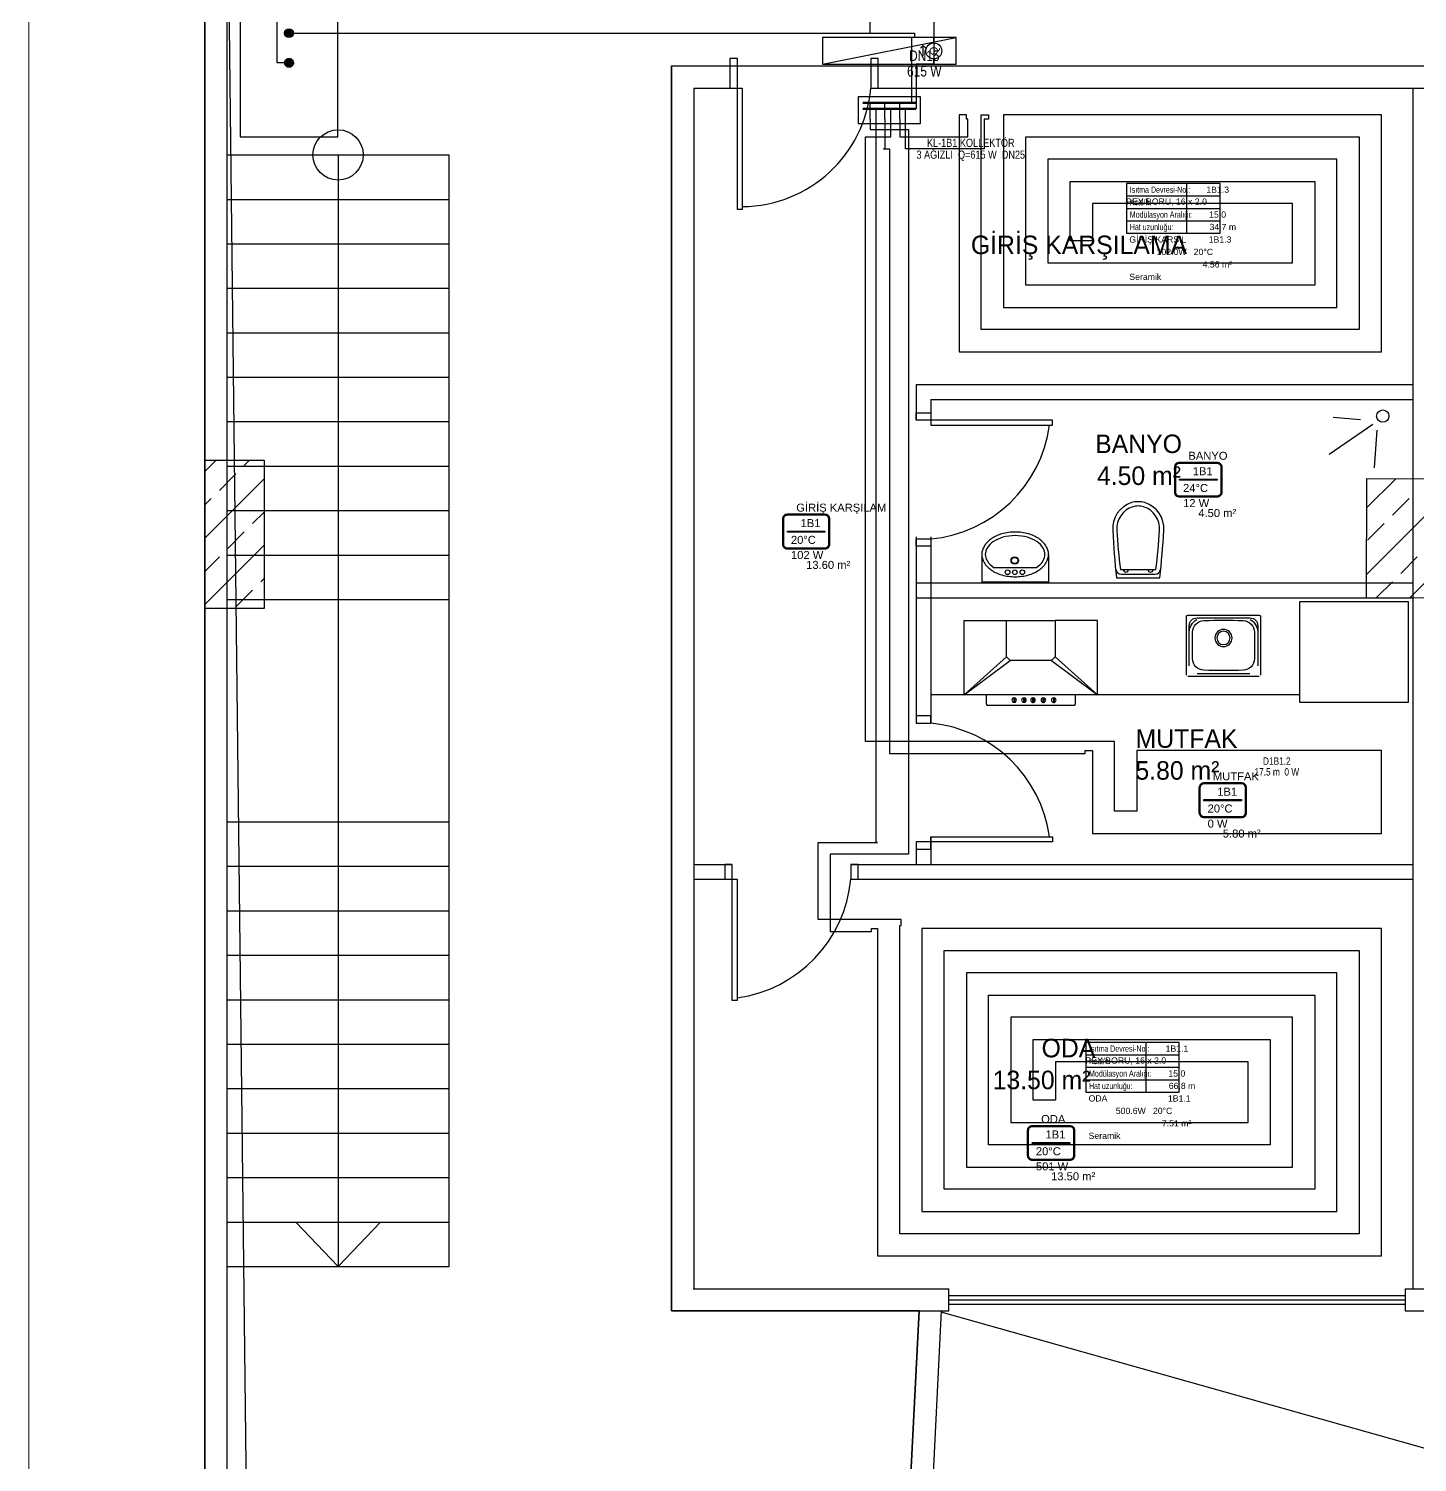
# Model space of a CAD drawing. Header units: centimetres. Extents: x 247996 to 315152, y -468471 to -440326.
# Drawn here: x 284877 to 285814, y -442834 to -441867 of the extents above; entities that cross this region are included whole.
import ezdxf
from ezdxf.enums import TextEntityAlignment as Align

# ---------------------------------------------------------------- set-up
doc = ezdxf.new("R2010")
doc.units = ezdxf.units.CM
doc.linetypes.add('ISITMA DONUS HATTI', pattern=[1.66, 1.57, -0.02, -0.07])
for name, color, linetype, lineweight in [('SCOTT-ANTED', 144, 'Continuous', 0), ('SCOTT-MTY-ISITMA-CAP', 41, 'Continuous', 30), ('SCOTT-MTY-ISITMA-DONUS-BORU', 30, 'ISITMA DONUS HATTI', 30), ('SCOTT-MTY-ISITMA-GIDIS-BORU', 10, 'Continuous', 30)]:
    doc.layers.add(name, color=color, linetype=linetype, lineweight=lineweight)
for name, color, linetype in [('SCOTT-MKDU0', 50, 'Continuous'), ('SCOTT-MTY-ISIKAYBIMAHAL', 2, 'Continuous'), ('SCOTT-MTY-KALORIMETRE', 6, 'Continuous'), ('SCOTT-MTY-KOLLETÖR', 7, 'Continuous'), ('SCOTT-MTY-PEX-BORU', 1, 'Continuous'), ('SCOTT-MTY-RADYATÖR', 2, 'Continuous'), ('SCOTT-MTY-SAYAC', 3, 'Continuous'), ('SCOTT-MTY-TES-SAFT', 8, 'Continuous')]:
    doc.layers.add(name, color=color, linetype=linetype)
doc.styles.add('MtXpl_Comic_Sans_MS', font='comic.ttf')
doc.styles.add('MTYCAPLT', font='arial.ttf')
doc.styles.add('ROTAS', font='arial.ttf')

# ---------------------------------------------------------------- blocks, each defined once
blk = doc.blocks.new('T-KOLON-T')
blk.add_hatch(color=7).paths.add_polyline_path([(3, 0), (2.77, 1.15), (2.12, 2.12), (1.15, 2.77), (0, 3), (-1.15, 2.77), (-2.12, 2.12), (-2.77, 1.15), (-3, 0), (-2.77, -1.15), (-2.12, -2.12), (-1.15, -2.77), (0, -3), (1.15, -2.77), (2.12, -2.12), (2.77, -1.15)])
blk.add_circle((0, 0), 3)
blk = doc.blocks.new('T-DOLAP')
blk.add_line((-45, -9), (45, 9))
blk.add_lwpolyline([(-45, -9), (45, -9), (45, 9), (-45, 9)], close=True)
blk = doc.blocks.new('T-KALORIMETRE')
for p, q in [((-10, 0), (-6, 0)), ((6, 0), (10, 0))]:
    blk.add_line(p, q)
blk.add_lwpolyline([(-4, 8), (4, 8), (2, 10), (4, 8), (2, 6)])
blk.add_circle((0, 0), 6)
at = {"style": 'ROTAS'}
blk.add_text('Q', height=6, dxfattribs=at).set_placement((0, 0), align=Align.MIDDLE_CENTER)
blk = doc.blocks.new('MTY-ETIKET')
at = {"layer": 'SCOTT-MTY-RADYATÖR'}
for p, q in [((2.69, 0), (2.69, 8)), ((-7, 6), (8, 6)), ((-7, 4), (8, 4)), ((-7, 2), (8, 2))]:
    blk.add_line(p, q, dxfattribs=at)
blk.add_lwpolyline([(8, 0), (8, 8), (-7, 8), (-7, 0)], close=True, dxfattribs=at)
at = {"layer": 'SCOTT-MTY-RADYATÖR', "style": 'MTYCAPLT', "width": 0.65}
for s, p in [('Isıtma Devresi-No.:', (-6.5, 7)), ('Kcal/h:', (-6.5, 5)), ('Modülasyon Aralığı:', (-6.5, 3)), ('Hat uzunluğu:', (-6.5, 1))]:
    blk.add_text(s, height=1, rotation=360, dxfattribs=at).set_placement(p, align=Align.MIDDLE_LEFT)
for tag, p in [('NO1_001', (5.8, 6.5)), ('AR_001', (6.25, 2.5)), ('UZ_001', (6.31, 0.51))]:
    blk.add_attdef(tag, p, '', height=1, rotation=360, dxfattribs=at)
at = {"layer": 'SCOTT-MTY-RADYATÖR', "color": 2, "style": 'MTYCAPLT', "width": 0.65}
for tag, p in [('BORU_001', (-7.07, 4.59)), ('YER_001', (2.9, 4.5))]:
    blk.add_attdef(tag, p, '', height=1, dxfattribs=at)
blk = doc.blocks.new('MTY-RADYATOR MAHAL')
at = {"layer": 'SCOTT-MTY-ISIKAYBIMAHAL', "color": 2}
for points in [[(-35.7, 18.4), (-35.7, -18.4, 0.414214), (-28.2, -25.9), (28.2, -25.9, 0.414214), (35.7, -18.4), (35.7, 18.4, 0.414214), (28.2, 25.9), (-28.2, 25.9, 0.414214)], [(-34.2, 18.4), (-34.2, -18.4, 0.414214), (-28.2, -24.4), (28.2, -24.4, 0.414214), (34.2, -18.4), (34.2, 18.4, 0.414214), (28.2, 24.4), (-28.2, 24.4, 0.414214)]]:
    blk.add_lwpolyline(points, format="xyb", close=True, dxfattribs=at)
at = {"layer": 'SCOTT-MTY-ISIKAYBIMAHAL', "color": 4}
for points in [[(-35.2, 18.4), (-35.2, -18.4, 0.414214), (-28.2, -25.4), (28.2, -25.4, 0.414214), (35.2, -18.4), (35.2, 18.4, 0.414214), (28.2, 25.4), (-28.2, 25.4, 0.414214)], [(-34.7, 18.4), (-34.7, -18.4, 0.414214), (-28.2, -24.9), (28.2, -24.9, 0.414214), (34.7, -18.4), (34.7, 18.4, 0.414214), (28.2, 24.9), (-28.2, 24.9, 0.414214)]]:
    blk.add_lwpolyline(points, format="xyb", close=True, dxfattribs=at)
at = {"layer": 'SCOTT-MTY-ISIKAYBIMAHAL', "color": 2}
blk.add_lwpolyline([(-28.2, 0.8), (28.2, 0.8), (28.2, -0.8), (-28.2, -0.8)], close=True, dxfattribs=at)
at = {"layer": 'SCOTT-MTY-ISIKAYBIMAHAL', "color": 1, "style": 'MTYCAPLT', "width": 0.65}
for tag, p in [('MAHAL_001', (-14.9, 29.8)), ('NO_001', (-8.3, 6.7))]:
    blk.add_attdef(tag, p, '', height=12, rotation=360, dxfattribs=at)
at = {"layer": 'SCOTT-MTY-ISIKAYBIMAHAL', "color": 4, "style": 'MTYCAPLT', "width": 0.65}
for tag, p in [('DERECE_001', (-22.8, -18.5)), ('ISIKAYBI_001', (-22.7, -41.1))]:
    blk.add_attdef(tag, p, '', height=12, rotation=360, dxfattribs=at)
blk.add_attdef('ALAN', text='', height=12, rotation=360, dxfattribs=at).set_placement((0, -50), align=Align.MIDDLE_LEFT)

msp = doc.modelspace()

# ---------------------------------------------------------------- linework, layer by layer
at = {"layer": 'SCOTT-ANTED'}
msp.add_line((284877.34, -440326.55), (284877.34, -447826.55), dxfattribs=at)
at = {"layer": 'SCOTT-MKDU0', "color": 8, "ltscale": 0.03}
for p, q in [((284996.1, -440508.19), (284996.1, -443082.08)), ((284996.1, -443082.08), (284996.1, -440508.19)), ((285011.1, -440523.24), (285011.1, -443082.08)), ((285011.31, -441742.11), (285026.24, -443053.17)), ((285311.1, -441892.11), (285311.1, -442732.11)), ((285311.1, -441892.11), (285355.46, -441892.11)), ((285311.1, -442732.11), (285311.1, -441892.11)), ((285311.1, -441892.11), (286565.75, -441892.11)), ((285450.46, -441892.11), (286191.74, -441892.11)), ((285326.1, -441907.11), (285326.1, -442717.11)), ((285326.1, -441907.11), (285358.77, -441907.11)), ((285450.46, -441907.11), (286191.74, -441907.11)), ((285811.1, -441907.11), (285811.1, -442717.11)), ((285811.1, -441907.11), (285811.1, -442687.11)), ((285011.1, -441952.11), (285161.1, -441952.11)), ((285086.1, -441952.11), (285086.1, -442702.11)), ((285161.1, -442702.11), (285161.1, -441952.11)), ((285011.1, -441982.11), (285161.1, -441982.11)), ((285011.1, -442012.11), (285161.1, -442012.11)), ((285011.1, -442042.11), (285161.1, -442042.11)), ((285011.1, -442072.11), (285161.1, -442072.11)), ((285011.1, -442102.11), (285161.1, -442102.11)), ((285011.1, -442102.11), (285161.1, -442102.11)), ((285476.1, -442107.11), (285811.1, -442107.11)), ((285476.1, -442107.11), (285476.1, -442131.2)), ((285486.1, -442117.11), (285811.1, -442117.11)), ((285486.1, -442117.11), (285486.1, -442134.52)), ((285011.1, -442132.11), (285161.1, -442132.11)), ((285784.19, -442134.06), (285754.62, -442154.27)), ((285775.77, -442130.82), (285757.4, -442129.4)), ((285786.98, -442137.96), (285785.02, -442163.33)), ((284996.24, -442165.74), (285003.89, -442158.1)), ((284996.24, -442158.1), (285036.24, -442158.1)), ((284996.24, -442258.1), (284996.24, -442158.1)), ((285011.1, -442162.11), (285161.1, -442162.11)), ((285022.82, -442161.61), (285026.34, -442158.1)), ((285036.24, -442158.1), (285036.24, -442258.1)), ((284996.24, -442210.65), (285036.24, -442170.65)), ((285005.98, -442178.45), (285017.21, -442167.22)), ((285779.96, -442170.77), (285779.68, -442250.77)), ((285779.74, -442235.37), (285844.12, -442170.99)), ((285779.89, -442190.32), (285799.37, -442170.84)), ((285859.96, -442171.04), (285779.96, -442170.77)), ((284996.24, -442188.19), (285000.37, -442184.06)), ((285797.37, -442195.29), (285808.59, -442184.06)), ((285011.1, -442192.11), (285161.1, -442192.11)), ((285028.43, -442200.9), (285036.24, -442193.1)), ((285780.53, -442212.13), (285791.76, -442200.9)), ((285809.14, -442250.87), (285859.86, -442200.15)), ((285011.6, -442217.74), (285022.82, -442206.51)), ((285476.1, -442209.73), (285476.1, -442335.64)), ((285486.1, -442209.77), (285486.1, -442335.64)), ((284996.24, -442255.55), (285036.24, -442215.55)), ((284996.24, -442233.1), (285005.98, -442223.35)), ((285011.1, -442222.11), (285161.1, -442222.11)), ((285520.35, -442221.66), (285520.35, -442240.32)), ((285565.38, -442221.66), (285565.38, -442240.32)), ((285802.98, -442234.58), (285814.21, -442223.35)), ((285556.92, -442230.69), (285528.82, -442230.69)), ((285034.05, -442240.19), (285036.24, -442238)), ((285476.1, -442240.88), (285811.1, -442240.88)), ((285565.38, -442240.32), (285520.35, -442240.32)), ((285786.76, -442250.79), (285797.37, -442240.19)), ((285011.1, -442252.11), (285161.1, -442252.11)), ((285017.21, -442257.03), (285028.43, -442245.8)), ((285476.1, -442250.88), (285811.1, -442250.88)), ((285808.24, -442253.65), (285734.62, -442253.65)), ((285734.62, -442253.65), (285734.62, -442321.34)), ((285779.68, -442250.77), (285859.68, -442251.04)), ((285808.24, -442321.34), (285808.24, -442253.65)), ((285036.24, -442258.1), (284996.24, -442258.1)), ((285658.44, -442303.07), (285658.44, -442263.64)), ((285659.44, -442262.64), (285707.44, -442262.64)), ((285708.44, -442263.64), (285708.44, -442303.07)), ((285508.47, -442266.35), (285536.97, -442266.35)), ((285508.47, -442316.35), (285508.47, -442266.35)), ((285598.47, -442266.35), (285569.97, -442266.35)), ((285598.47, -442316.35), (285598.47, -442266.35)), ((285660.29, -442296.92), (285660.29, -442269.79)), ((285665.59, -442264.49), (285701.29, -442264.49)), ((285706.59, -442269.79), (285706.59, -442296.92)), ((285536.97, -442290.85), (285508.47, -442316.35)), ((285598.47, -442316.35), (285569.97, -442290.85)), ((285508.47, -442316.35), (285539.47, -442293.35)), ((285567.47, -442293.35), (285598.47, -442316.35)), ((285701.29, -442302.22), (285665.59, -442302.22)), ((285707.44, -442304.07), (285659.44, -442304.07)), ((285734.62, -442316.34), (285486.1, -442316.34)), ((285734.62, -442316.34), (285486.1, -442316.34)), ((285598.47, -442316.35), (285508.47, -442316.35)), ((285523.45, -442322.65), (285523.45, -442316.35)), ((285541.92, -442318.4), (285541.92, -442320.97)), ((285541.92, -442318.4), (285542.53, -442318.4)), ((285541.92, -442320.97), (285541.92, -442321.49)), ((285542.53, -442321.49), (285541.92, -442321.49)), ((285542.53, -442318.4), (285542.53, -442320.97)), ((285542.53, -442320.97), (285542.53, -442321.49)), ((285548.5, -442318.4), (285548.5, -442320.97)), ((285548.5, -442318.4), (285549.12, -442318.4)), ((285548.5, -442320.97), (285548.5, -442321.49)), ((285549.12, -442321.49), (285548.5, -442321.49)), ((285549.12, -442318.4), (285549.12, -442320.97)), ((285549.12, -442320.97), (285549.12, -442321.49)), ((285554.65, -442318.4), (285554.65, -442320.97)), ((285554.65, -442318.4), (285555.27, -442318.4)), ((285554.65, -442320.97), (285554.65, -442321.49)), ((285554.65, -442321.49), (285555.27, -442321.49)), ((285555.27, -442318.4), (285555.27, -442320.97)), ((285555.27, -442320.97), (285555.27, -442321.49)), ((285561.64, -442318.4), (285561.64, -442320.97)), ((285561.64, -442318.4), (285562.26, -442318.4)), ((285561.64, -442320.97), (285561.64, -442321.48)), ((285561.64, -442321.49), (285562.26, -442321.49)), ((285562.26, -442318.4), (285562.26, -442320.97)), ((285562.26, -442320.97), (285562.26, -442321.49)), ((285568.64, -442318.4), (285568.64, -442320.97)), ((285568.64, -442318.4), (285569.26, -442318.4)), ((285568.64, -442320.97), (285568.64, -442321.48)), ((285568.64, -442321.49), (285569.26, -442321.49)), ((285569.26, -442318.4), (285569.26, -442320.97)), ((285569.26, -442320.97), (285569.26, -442321.49)), ((285583.45, -442316.35), (285583.45, -442322.65)), ((285734.62, -442321.34), (285808.24, -442321.34)), ((285582.45, -442323.65), (285524.45, -442323.65)), ((285011.1, -442402.11), (285161.1, -442402.11)), ((285476.1, -442415.64), (285476.1, -442430.88)), ((285486.1, -442412.32), (285486.1, -442430.88)), ((285011.1, -442432.11), (285161.1, -442432.11)), ((285326.1, -442430.88), (285351.99, -442430.88)), ((285431.99, -442430.88), (285811.1, -442430.88)), ((285326.1, -442440.88), (285355.3, -442440.88)), ((285431.99, -442440.88), (285811.1, -442440.88)), ((285011.1, -442462.11), (285161.1, -442462.11)), ((285011.1, -442492.11), (285161.1, -442492.11)), ((285011.1, -442522.11), (285161.1, -442522.11)), ((285011.1, -442552.11), (285161.1, -442552.11)), ((285011.1, -442552.11), (285161.1, -442552.11)), ((285011.1, -442582.11), (285161.1, -442582.11)), ((285011.1, -442612.11), (285161.1, -442612.11)), ((285011.1, -442642.11), (285161.1, -442642.11)), ((285011.1, -442672.11), (285161.1, -442672.11)), ((285086.1, -442702.11), (285057.56, -442672.11)), ((285086.1, -442702.11), (285114.64, -442672.11)), ((285011.1, -442702.11), (285161.1, -442702.11)), ((285325.66, -442717.11), (285498.03, -442717.11)), ((285498.03, -442732.11), (285498.03, -442717.11)), ((285806.1, -442717.11), (285831.95, -442717.11)), ((285806.1, -442717.11), (285806.1, -442732.11)), ((285498.03, -442721.61), (285806.1, -442721.61)), ((285498.03, -442724.61), (285806.1, -442724.61)), ((285498.03, -442727.61), (285806.1, -442727.61)), ((285311.1, -442732.11), (285498.03, -442732.11)), ((285478.01, -442732.11), (285311.1, -442732.11)), ((285478.01, -442732.11), (285409.63, -444080.95)), ((285409.63, -444080.95), (285478.01, -442732.11)), ((285493.03, -442732.11), (285425.41, -444065.95)), ((286802.68, -443102.11), (285492.99, -442732.87)), ((285806.1, -442732.11), (285832.28, -442732.11))]:
    msp.add_line(p, q, dxfattribs=at)
for points in [[(285355.46, -441887.11), (285350.46, -441887.11), (285350.46, -441907.11), (285355.46, -441907.11), (285355.46, -441887.11)], [(285355.46, -441887.11), (285350.46, -441887.11), (285350.46, -441907.11), (285355.46, -441907.11), (285355.46, -441887.11)], [(285355.46, -441887.11), (285350.46, -441887.11), (285350.46, -441907.11), (285355.46, -441907.11), (285355.46, -441887.11)], [(285450.46, -441887.11), (285445.46, -441887.11), (285445.46, -441907.11), (285450.46, -441907.11), (285450.46, -441887.11)], [(285450.46, -441887.11), (285445.46, -441887.11), (285445.46, -441907.11), (285450.46, -441907.11), (285450.46, -441887.11)], [(285450.46, -441887.11), (285445.46, -441887.11), (285445.46, -441907.11), (285450.46, -441907.11), (285450.46, -441887.11)], [(285476.1, -442131.2), (285476.1, -442126.2), (285486.1, -442126.2), (285486.1, -442131.2), (285476.1, -442131.2)], [(285476.1, -442216.2), (285476.1, -442211.2), (285486.1, -442211.2), (285486.1, -442216.2), (285476.1, -442216.2)], [(285476.1, -442330.64), (285476.1, -442335.64), (285486.1, -442335.64), (285486.1, -442330.64), (285476.1, -442330.64)], [(285476.1, -442415.64), (285476.1, -442420.64), (285486.1, -442420.64), (285486.1, -442415.64), (285476.1, -442415.64)], [(285351.99, -442430.88), (285346.99, -442430.88), (285346.99, -442440.88), (285351.99, -442440.88), (285351.99, -442430.88)], [(285436.99, -442430.88), (285431.99, -442430.88), (285431.99, -442440.88), (285436.99, -442440.88), (285436.99, -442430.88)]]:
    msp.add_lwpolyline(points, dxfattribs=at)
for points in [[(285355.46, -441907.11), (285358.77, -441907.11), (285358.77, -441988.98), (285355.46, -441988.98)], [(285355.46, -441907.11), (285358.77, -441907.11), (285358.77, -441988.98), (285355.46, -441988.98)], [(285355.46, -441907.11), (285358.77, -441907.11), (285358.77, -441988.98), (285355.46, -441988.98)], [(285486.1, -442131.2), (285486.1, -442134.52), (285567.97, -442134.52), (285567.97, -442131.2)], [(285486.1, -442415.64), (285486.1, -442412.32), (285567.97, -442412.32), (285567.97, -442415.64)], [(285351.99, -442440.88), (285355.3, -442440.88), (285355.3, -442522.74), (285351.99, -442522.74)]]:
    msp.add_lwpolyline(points, close=True, dxfattribs=at)
for points in [[(285640.47, -442237.47, 0.01664), (285643.09, -442205.64, 0.351622), (285630.31, -442186.72, 0.068714), (285625.88, -442186.11, 0.068714), (285621.46, -442186.72, 0.351622), (285608.68, -442205.64, 0.01664), (285611.29, -442237.47)], [(285637.9, -442231.9, 0.016866), (285640.21, -442205.45, 0.351778), (285629.49, -442189.48, 0.068022), (285625.88, -442188.99, 0.068022), (285622.28, -442189.48, 0.351778), (285611.55, -442205.45, 0.016866), (285613.86, -442231.9)]]:
    msp.add_lwpolyline(points, format="xyb", close=True, dxfattribs=at)
msp.add_lwpolyline([(285611.01, -442232.02, 0.389191), (285614.36, -442235.09), (285625.88, -442235.09), (285637.41, -442235.09, 0.389191), (285640.75, -442232.02, 0.389191)], format="xyb", dxfattribs=at)
for centre, radius in [((285086.1, -441952.11), 16.98), ((285790.89, -442128.31, 51), 4.14), ((285542.62, -442225.78), 2.52), ((285542.62, -442225.78), 2.12), ((285537.75, -442233.72), 1.56), ((285542.67, -442233.72), 1.56), ((285547.72, -442233.72), 1.56)]:
    msp.add_circle(centre, radius, dxfattribs=at)
for centre, radius, start, end in [((285358.21, -441899.45), 87.59, 270.36866, 354.98091), ((285358.21, -441899.45), 87.59, 270.36866, 354.98091), ((285358.21, -441899.45), 87.59, 270.36866, 354.98091), ((285477.87, -442122.64), 88.95, 275.30809, 352.32526), ((285536.52, -442225.27), 17.19, 123.83466, 148.28659), ((285536.52, -442225.27), 14.8, 123.83466, 148.28659), ((285540.36, -442230.99), 24.08, 105.51757, 123.83466), ((285540.36, -442230.99), 21.68, 105.51757, 123.83466), ((285542.87, -442240.04), 33.47, 90, 105.51757), ((285542.87, -442240.04), 31.07, 90, 105.51757), ((285542.87, -442240.04), 33.47, 74.48243, 90), ((285542.87, -442240.04), 31.07, 74.48243, 90), ((285545.38, -442230.99), 21.68, 56.16534, 74.48243), ((285545.38, -442230.99), 24.08, 56.16534, 74.48243), ((285549.22, -442225.27), 14.8, 31.71341, 56.16534), ((285549.22, -442225.27), 17.19, 31.71341, 56.16534), ((285530.68, -442221.66), 10.33, 148.28659, 180), ((285530.68, -442221.66), 10.33, 180, 211.71341), ((285530.68, -442221.66), 7.93, 148.28659, 180), ((285530.68, -442221.66), 7.93, 180, 211.71341), ((285555.06, -442221.66), 7.93, 0, 31.71341), ((285555.06, -442221.66), 7.93, 328.28659, 0), ((285555.06, -442221.66), 10.33, 0, 31.71341), ((285555.06, -442221.66), 10.33, 328.28659, 0), ((285536.52, -442218.06), 17.19, 211.71341, 236.16534), ((285536.52, -442218.06), 14.8, 211.71341, 238.62326), ((285540.36, -442212.33), 24.08, 236.16534, 254.48243), ((285545.38, -442212.33), 24.08, 285.51757, 303.83466), ((285549.22, -442218.06), 14.8, 301.37674, 328.28659), ((285549.22, -442218.06), 17.19, 303.83466, 328.28659), ((285617.58, -442231.9), 1.78, 180, 0), ((285634.19, -442231.9), 1.78, 180, 0), ((285542.87, -442203.29), 33.47, 254.48243, 270), ((285542.87, -442203.29), 33.47, 270, 285.51757), ((285542.2, -442319.96), 1.54, 100.57538, 259.46205), ((285542.2, -442319.96), 1.54, 282.6235, 77.37669), ((285548.78, -442319.96), 1.54, 100.57538, 259.46205), ((285548.78, -442319.96), 1.54, 282.6235, 77.37669), ((285554.93, -442319.96), 1.54, 100.57538, 259.46205), ((285554.93, -442319.96), 1.54, 282.6235, 77.37669), ((285561.93, -442319.96), 1.54, 100.57538, 259.46205), ((285561.93, -442319.96), 1.54, 282.6235, 77.37669), ((285568.92, -442319.96), 1.54, 100.57538, 259.46205), ((285568.92, -442319.96), 1.54, 282.6235, 77.37669), ((285524.45, -442322.65), 1, 180, 270), ((285582.45, -442322.65), 1, 270, 0), ((285477.87, -442424.2), 88.95, 7.67474, 84.69191), ((285343.42, -442432.65), 88.95, 277.67474, 354.69191)]:
    msp.add_arc(centre, radius, start, end, dxfattribs=at)
at = {"layer": 'SCOTT-MKDU0', "color": 8, "ltscale": 0.03, "extrusion": (0, 0, -1)}
for centre, major_axis, start_param, end_param in [((285659.44, -442263.64), (0.707, 0.707), 3.926991, 5.497787), ((285707.44, -442263.64), (0.707, 0.707), -0.785398, 0.785398), ((285665.59, -442269.79), (-3.75, 3.75), 5.497787, 7.068583), ((285670.44, -442274.31), (-7.14, 7.14), 5.524757, 6.541187), ((285670.56, -442274.32), (-5.66, 5.66), 5.524757, 7.028844), ((285683.44, -442598.32), (332.25, 0), 4.67265, 4.752129), ((285683.44, -442278.07), (-4.07, 4.07), 3.926991, 10.210176), ((285696.32, -442274.32), (-5.66, 5.66), 0.825137, 2.329224), ((285701.29, -442269.79), (3.75, 3.75), -0.785398, 0.785398), ((285696.45, -442274.31), (7.14, 7.14), -0.258001, 0.758428), ((285994.69, -442283.07), (-234.94, 234.94), 5.470817, 5.524757), ((285683.44, -442278.07), (-3.18, 3.18), 3.926991, 10.210176), ((285372.19, -442283.07), (234.94, 234.94), 0.758428, 0.812368), ((285670.56, -442291.81), (5.66, 5.66), 2.395934, 3.900021), ((285696.32, -442291.81), (5.66, 5.66), 0.812368, 2.316455), ((285683.44, -441967.82), (332.25, 0), 1.531058, 1.610536)]:
    msp.add_ellipse(centre, major_axis=major_axis, ratio=1, start_param=start_param, end_param=end_param, dxfattribs=at)
at = {"layer": 'SCOTT-MKDU0', "color": 8, "ltscale": 0.03, "invisible_edges": 1}
for points in [[(285569.97, -442290.85), (285536.97, -442290.85), (285536.97, -442266.35), (285569.97, -442266.35)], [(285536.97, -442290.85), (285569.97, -442290.85), (285567.47, -442293.35), (285539.47, -442293.35)]]:
    msp.add_3dface(points, dxfattribs=at)
at = {"layer": 'SCOTT-MTY-ISITMA-DONUS-BORU'}
for points in [[(285053, -441890), (285045, -441890), (285045, -441765), (285430, -441765)], [(285488, -441775), (285488, -441873)], [(285488, -441873), (285488, -441891)], [(285488, -441891), (285476, -441891), (285476, -441921)], [(285449, -441928), (285449, -441921)], [(285459, -441928), (285459, -441921)], [(285469, -441928), (285469, -441921)]]:
    msp.add_lwpolyline(points, dxfattribs=at)
at = {"layer": 'SCOTT-MTY-ISITMA-DONUS-BORU', "const_width": 1.6}
msp.add_lwpolyline([(285440, -441921), (285476, -441921)], dxfattribs=at)
at = {"layer": 'SCOTT-MTY-ISITMA-GIDIS-BORU'}
for points in [[(285445, -441870), (285445, -441765)], [(285053, -441870), (285445, -441870)], [(285445, -441870), (285475, -441870), (285475, -441873), (285473, -441873)], [(285473, -441873), (285473, -441891)], [(285473, -441891), (285473, -441917)], [(285445, -441928), (285445, -441917)], [(285455, -441928), (285455, -441917)], [(285465, -441928), (285465, -441917)]]:
    msp.add_lwpolyline(points, dxfattribs=at)
at = {"layer": 'SCOTT-MTY-ISITMA-GIDIS-BORU', "const_width": 1.6}
msp.add_lwpolyline([(285440, -441917), (285476, -441917)], dxfattribs=at)
at = {"layer": 'SCOTT-MTY-KOLLETÖR'}
msp.add_lwpolyline([(285437, -441931), (285479, -441931), (285479, -441913), (285437, -441913)], close=True, dxfattribs=at)
at = {"layer": 'SCOTT-MTY-PEX-BORU'}
for points in [[(285465, -441928), (285465, -441940), (285511, -441940), (285511, -441928), (285510, -441928), (285510, -441925), (285505, -441925), (285505, -442085), (285790, -442085), (285790, -441925), (285535, -441925), (285535, -442055), (285760, -442055), (285760, -441955), (285565, -441955), (285565, -442025), (285730, -442025), (285730, -441985), (285595, -441985), (285595, -442010), (285580, -442010), (285580, -441970), (285745, -441970), (285745, -442040), (285550, -442040), (285550, -441940), (285775, -441940), (285775, -442070), (285520, -442070), (285520, -441925), (285525, -441925), (285525, -441928), (285522, -441928), (285522, -441948), (285469, -441948), (285469, -441928)], [(285445, -441928), (285445, -441935), (285471, -441935), (285471, -442424), (285418, -442424), (285418, -442476), (285446, -442476), (285446, -442474), (285450, -442474), (285450, -442695), (285790, -442695), (285790, -442474), (285480, -442474), (285480, -442665), (285760, -442665), (285760, -442504), (285510, -442504), (285510, -442635), (285730, -442635), (285730, -442534), (285540, -442534), (285540, -442605), (285700, -442605), (285700, -442564), (285570, -442564), (285570, -442590), (285555, -442590), (285555, -442549), (285715, -442549), (285715, -442620), (285525, -442620), (285525, -442519), (285745, -442519), (285745, -442650), (285495, -442650), (285495, -442489), (285775, -442489), (285775, -442680), (285465, -442680), (285465, -442474), (285465, -442472), (285466, -442472), (285466, -442468), (285410, -442468), (285410, -442416), (285450, -442416), (285449, -442416), (285449, -441928)], [(285455, -441928), (285455, -441948), (285454, -441948), (285458, -441948), (285458, -442356), (285590, -442356), (285590, -442354), (285595, -442354), (285595, -442410), (285790, -442410), (285790, -442354), (285625, -442354), (285625, -442395), (285610, -442395), (285610, -442354), (285610, -442348), (285442, -442348), (285442, -441940), (285459, -441940), (285459, -441928)]]:
    msp.add_lwpolyline(points, dxfattribs=at)
at = {"layer": 'SCOTT-MTY-TES-SAFT'}
msp.add_lwpolyline([(285020, -441940), (285086, -441940), (285086, -441746), (285020, -441746)], close=True, dxfattribs=at)

# ---------------------------------------------------------------- block references
at = {"layer": 'SCOTT-MTY-ISIKAYBIMAHAL'}
ref = msp.add_blockref('MTY-RADYATOR MAHAL', (285666.43, -442171.25), dxfattribs=dict(at, xscale=0.45, yscale=0.45))
ref.add_attrib('DERECE_001', '24%%DC', (285656.15, -442179.56), dxfattribs={"height": 5.4, "rotation": 359.99998, "style": 'MTYCAPLT'})
ref.add_attrib('MAHAL_001', 'BANYO', (285659.74, -442157.82), dxfattribs={"height": 5.4, "rotation": 359.99998, "style": 'MTYCAPLT'})
ref.add_attrib('ISIKAYBI_001', '12 W', (285656.2, -442189.75), dxfattribs={"height": 5.4, "rotation": 359.99998, "style": 'MTYCAPLT'})
ref.add_attrib('NO_001', '1B1', (285662.68, -442168.23), dxfattribs={"height": 5.4, "rotation": 359.99998, "style": 'MTYCAPLT'})
ref.add_attrib('ALAN', '4.50 m²', (285666.43, -442196.45), dxfattribs={"height": 5.4, "rotation": 359.99998, "style": 'MTYCAPLT'})
ref = msp.add_blockref('MTY-RADYATOR MAHAL', (285401.87, -442206.25), dxfattribs=dict(at, xscale=0.45, yscale=0.45))
ref.add_attrib('DERECE_001', '20%%DC', (285391.6, -442214.56), dxfattribs={"height": 5.4, "rotation": 359.99998, "style": 'MTYCAPLT'})
ref.add_attrib('MAHAL_001', 'GİRİŞ KARŞILAM', (285395.19, -442192.82), dxfattribs={"height": 5.4, "rotation": 359.99998, "style": 'MTYCAPLT'})
ref.add_attrib('ISIKAYBI_001', '102 W', (285391.65, -442224.75), dxfattribs={"height": 5.4, "rotation": 359.99998, "style": 'MTYCAPLT'})
ref.add_attrib('NO_001', '1B1', (285398.12, -442203.23), dxfattribs={"height": 5.4, "rotation": 359.99998, "style": 'MTYCAPLT'})
ref.add_attrib('ALAN', '13.60 m²', (285401.87, -442231.45), dxfattribs={"height": 5.4, "rotation": 359.99998, "style": 'MTYCAPLT'})
ref = msp.add_blockref('MTY-RADYATOR MAHAL', (285682.97, -442387.5), dxfattribs=dict(at, xscale=0.45, yscale=0.45))
ref.add_attrib('DERECE_001', '20%%DC', (285672.7, -442395.81), dxfattribs={"height": 5.4, "rotation": 359.99998, "style": 'MTYCAPLT'})
ref.add_attrib('MAHAL_001', 'MUTFAK', (285676.29, -442374.07), dxfattribs={"height": 5.4, "rotation": 359.99998, "style": 'MTYCAPLT'})
ref.add_attrib('ISIKAYBI_001', '0 W', (285672.74, -442406), dxfattribs={"height": 5.4, "rotation": 359.99998, "style": 'MTYCAPLT'})
ref.add_attrib('NO_001', '1B1', (285679.22, -442384.48), dxfattribs={"height": 5.4, "rotation": 359.99998, "style": 'MTYCAPLT'})
ref.add_attrib('ALAN', '5.80 m²', (285682.97, -442412.7), dxfattribs={"height": 5.4, "rotation": 359.99998, "style": 'MTYCAPLT'})
ref = msp.add_blockref('MTY-RADYATOR MAHAL', (285567.12, -442618.75), dxfattribs=dict(at, xscale=0.45, yscale=0.45))
ref.add_attrib('DERECE_001', '20%%DC', (285556.84, -442627.06), dxfattribs={"height": 5.4, "rotation": 359.99998, "style": 'MTYCAPLT'})
ref.add_attrib('MAHAL_001', 'ODA', (285560.43, -442605.32), dxfattribs={"height": 5.4, "rotation": 359.99998, "style": 'MTYCAPLT'})
ref.add_attrib('ISIKAYBI_001', '501 W', (285556.89, -442637.25), dxfattribs={"height": 5.4, "rotation": 359.99998, "style": 'MTYCAPLT'})
ref.add_attrib('NO_001', '1B1', (285563.36, -442615.73), dxfattribs={"height": 5.4, "rotation": 359.99998, "style": 'MTYCAPLT'})
ref.add_attrib('ALAN', '13.50 m²', (285567.12, -442643.95), dxfattribs={"height": 5.4, "rotation": 359.99998, "style": 'MTYCAPLT'})
at = {"layer": 'SCOTT-MTY-ISITMA-DONUS-BORU'}
msp.add_blockref('T-KOLON-T', (285053, -441890), dxfattribs=at)
at = {"layer": 'SCOTT-MTY-ISITMA-GIDIS-BORU'}
msp.add_blockref('T-KOLON-T', (285053, -441870), dxfattribs=at)
at = {"layer": 'SCOTT-MTY-KALORIMETRE', "xscale": 0.9, "yscale": 0.9, "rotation": 90}
msp.add_blockref('T-KALORIMETRE', (285488, -441882), dxfattribs=at)
at = {"layer": 'SCOTT-MTY-PEX-BORU'}
ref = msp.add_blockref('MTY-ETIKET', (285647.5, -442005), dxfattribs=dict(at, xscale=4.2, yscale=4.2))
ref.add_attrib('UZ_001', '34.7 m', (285674.01, -442002.86), dxfattribs={"height": 4.2, "rotation": 359.99998, "style": 'MTYCAPLT'})
ref.add_attrib('AR_001', '15.0', (285673.75, -441994.5), dxfattribs={"height": 4.2, "rotation": 359.99998, "style": 'MTYCAPLT'})
ref.add_attrib('NO1_001', '1B1.3', (285671.86, -441977.7), dxfattribs={"height": 4.2, "rotation": 359.99998, "style": 'MTYCAPLT'})
ref.add_attrib('BORU_001', 'PEX BORU, 16 x 2.0', (285617.81, -441985.72), dxfattribs={"height": 4.2, "style": 'MTYCAPLT'})
ref.add_attrib('MAHAL_001', 'GİRİŞ KARŞIL', (285619.92, -442011.3), dxfattribs={"height": 4.2, "style": 'MTYCAPLT'})
ref.add_attrib('NO_001', '1B1.3', (285673.45, -442011.3), dxfattribs={"height": 4.2, "style": 'MTYCAPLT'})
ref.add_attrib('DERECE_001', '20°C', (285663.31, -442019.7), dxfattribs={"height": 4.2, "style": 'MTYCAPLT'})
ref.add_attrib('KCAL/H:_001', '102.0W', (285638.29, -442019.7), dxfattribs={"height": 4.2, "style": 'MTYCAPLT'})
ref.add_attrib('ALAN_001', '4.56 m²', (285669.35, -442028.1), dxfattribs={"height": 4.2, "style": 'MTYCAPLT'})
ref.add_attrib('MALZEMECINSI_001', 'Seramik', (285619.92, -442036.5), dxfattribs={"height": 4.2, "style": 'MTYCAPLT'})
ref = msp.add_blockref('MTY-ETIKET', (285620, -442584.5), dxfattribs=dict(at, xscale=4.2, yscale=4.2))
ref.add_attrib('UZ_001', '66.8 m', (285646.51, -442582.36), dxfattribs={"height": 4.2, "rotation": 359.99998, "style": 'MTYCAPLT'})
ref.add_attrib('AR_001', '15.0', (285646.25, -442574), dxfattribs={"height": 4.2, "rotation": 359.99998, "style": 'MTYCAPLT'})
ref.add_attrib('NO1_001', '1B1.1', (285644.36, -442557.2), dxfattribs={"height": 4.2, "rotation": 359.99998, "style": 'MTYCAPLT'})
ref.add_attrib('BORU_001', 'PEX BORU, 16 x 2.0', (285590.31, -442565.22), dxfattribs={"height": 4.2, "style": 'MTYCAPLT'})
ref.add_attrib('MAHAL_001', 'ODA', (285592.42, -442590.8), dxfattribs={"height": 4.2, "style": 'MTYCAPLT'})
ref.add_attrib('NO_001', '1B1.1', (285645.95, -442590.8), dxfattribs={"height": 4.2, "style": 'MTYCAPLT'})
ref.add_attrib('DERECE_001', '20°C', (285635.81, -442599.2), dxfattribs={"height": 4.2, "style": 'MTYCAPLT'})
ref.add_attrib('KCAL/H:_001', '500.6W', (285610.79, -442599.2), dxfattribs={"height": 4.2, "style": 'MTYCAPLT'})
ref.add_attrib('ALAN_001', '7.51 m²', (285641.85, -442607.6), dxfattribs={"height": 4.2, "style": 'MTYCAPLT'})
ref.add_attrib('MALZEMECINSI_001', 'Seramik', (285592.42, -442616), dxfattribs={"height": 4.2, "style": 'MTYCAPLT'})
at = {"layer": 'SCOTT-MTY-SAYAC'}
msp.add_blockref('T-DOLAP', (285458, -441882), dxfattribs=at)

# ---------------------------------------------------------------- texts
at = {"layer": 'SCOTT-MKDU0', "color": 8, "ltscale": 0.03, "style": 'MtXpl_Comic_Sans_MS'}
for s, p in [('GİRİŞ KARŞILAMA', (285513.02, -442019.08)), ('MUTFAK', (285624.13, -442352.19)), ('5.80 m²', (285624.02, -442373.67)), ('ODA', (285560.71, -442560.98)), ('13.50 m²', (285527.7, -442582.5))]:
    msp.add_text(s, height=12.5, dxfattribs=at).set_placement(p)
for s, p in [('BANYO', (285596.87, -442153.3)), ('4.50 m²', (285598.08, -442174.83))]:
    msp.add_text(s, height=12.5, rotation=360, dxfattribs=at).set_placement(p)
at = {"layer": 'SCOTT-MTY-ISITMA-CAP', "style": 'ROTAS', "width": 0.8}
for s, p in [('DN15', (285481.58, -441885.22)), ('615 W', (285481.58, -441895.66))]:
    msp.add_text(s, height=7.2, dxfattribs=at).set_placement(p, align=Align.MIDDLE_CENTER)
at = {"layer": 'SCOTT-MTY-KOLLETÖR', "style": 'ROTAS', "width": 0.8}
for s, p in [('KL-1B1 KOLLEKTÖR', (285512.92, -441943.99)), ('3 AĞIZLI  Q=615 W  DN25', (285512.92, -441951.96))]:
    msp.add_text(s, height=5.5, dxfattribs=at).set_placement(p, align=Align.MIDDLE_CENTER)
at = {"layer": 'SCOTT-MTY-PEX-BORU', "style": 'ROTAS', "width": 0.8}
for s, p in [('D1B1.2', (285719.4, -442361.12)), ('17.5 m  0 W', (285719.4, -442368.38))]:
    msp.add_text(s, height=5, dxfattribs=at).set_placement(p, align=Align.MIDDLE_CENTER)

doc.saveas('drawing.dxf')
